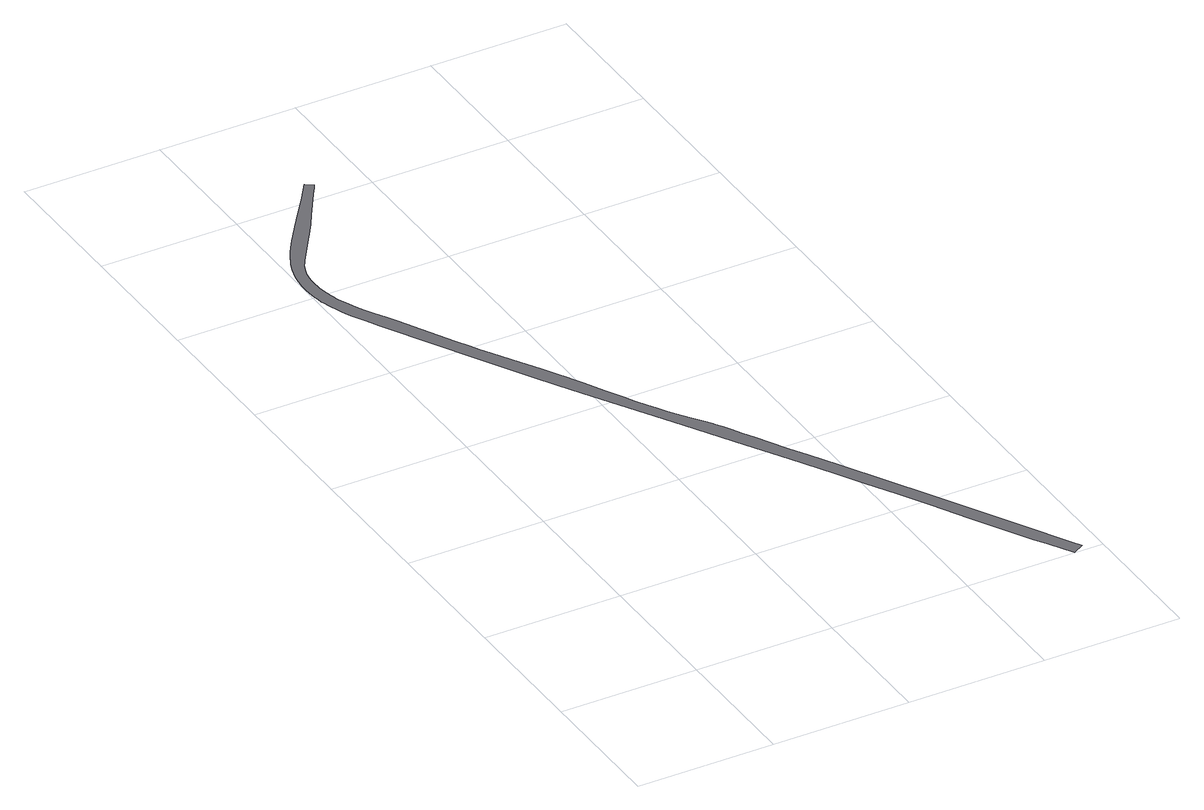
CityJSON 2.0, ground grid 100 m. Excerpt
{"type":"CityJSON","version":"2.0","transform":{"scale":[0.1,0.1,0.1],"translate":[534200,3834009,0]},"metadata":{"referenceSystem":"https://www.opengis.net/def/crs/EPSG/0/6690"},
"CityObjects":{
"road1":{"type":"Road","attributes":{"RoadStructureAttribute.sectionType":"1"},"geometry":[{"type":"MultiSurface","lod":"1","boundaries":[[[0,1,2,3,4,5,6,7,8,9,10,11,12,13,14,15,16,17,18,19,20,21,22,23,24,25,26,27,28,29,30,31,32,33,34,35,36,37,38,39,40,41,42,43,44,45,46,47,48,49,50,51,52,53,54,55,56,57,58,59,60,61,62,63,64,65,66,67,68,69,70,71,72,73,74,75,76,77,78,79,80,81,82,83,84,85,86,87,88,89,90,91,92,93,94,95,96,97,98,99,100,101,102,103,104,105,106,107,108,109,110,111,112,113,114,115,116,117,118,119,120,121,122,123,124,125,126,127,128,129,130,131,132,133]]]}]}
},
"vertices":[
[609,6191,0],[555,6116,0],[500,6040,0],[388,5891,0],[313,5791,0],[244,5697,0],[231,5680,0],[195,5628,0],[166,5585,0],[142,5546,0],[120,5510,0],[104,5481,0],[88,5449,0],[75,5421,0],[64,5397,0],[55,5373,0],[44,5343,0],[36,5316,0],[29,5291,0],[22,5260,0],[20,5249,0],[15,5215,0],[12,5189,0],[10,5165,0],[9,5132,0],[9,5102,0],[11,5065,0],[14,5037,0],[17,5008,0],[23,4973,0],[29,4942,0],[36,4914,0],[45,4880,0],[56,4847,0],[68,4814,0],[84,4775,0],[99,4740,0],[121,4695,0],[151,4634,0],[167,4604,0],[215,4512,0],[281,4390,0],[361,4244,0],[611,3798,0],[771,3512,0],[868,3342,0],[955,3190,0],[1032,3058,0],[1265,2665,0],[1342,2535,0],[1571,2144,0],[1738,1856,0],[1906,1567,0],[2017,1374,0],[2139,1159,0],[2260,944,0],[2404,684,0],[2634,269,0],[2694,176,0],[2791,4,0],[2876,51,0],[2828,130,0],[2663,424,0],[2636,474,0],[2318,1045,0],[1983,1638,0],[1861,1847,0],[1789,1974,0],[1725,2087,0],[1673,2183,0],[1620,2278,0],[1584,2342,0],[1550,2400,0],[1522,2444,0],[1511,2462,0],[1474,2517,0],[1425,2590,0],[1365,2678,0],[1329,2733,0],[1319,2749,0],[1290,2797,0],[1251,2862,0],[1206,2942,0],[1168,3013,0],[1099,3144,0],[1025,3284,0],[982,3365,0],[969,3389,0],[927,3462,0],[871,3560,0],[757,3754,0],[681,3884,0],[638,3958,0],[603,4020,0],[547,4124,0],[399,4401,0],[343,4504,0],[300,4582,0],[253,4666,0],[225,4717,0],[201,4764,0],[180,4806,0],[165,4839,0],[145,4889,0],[133,4924,0],[124,4952,0],[117,4978,0],[109,5012,0],[103,5044,0],[99,5069,0],[96,5098,0],[95,5109,0],[94,5142,0],[94,5169,0],[95,5193,0],[97,5215,0],[100,5241,0],[104,5261,0],[110,5284,0],[116,5302,0],[123,5322,0],[132,5342,0],[143,5365,0],[155,5385,0],[171,5412,0],[194,5447,0],[253,5529,0],[295,5588,0],[350,5669,0],[415,5766,0],[471,5853,0],[604,6062,0],[645,6126,0],[664,6155,0]
]}
